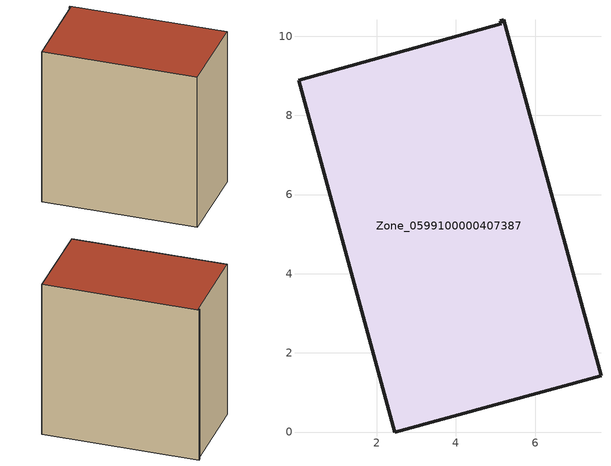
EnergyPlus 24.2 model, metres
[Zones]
Zone_0599100000407387
 floor ground (C_G): 5.14,10.31 5.12,10.39 5.21,10.41 7.67,1.42 2.46,0 0.03,8.89 z0
 wall outside (C_F): 2.46,0 7.67,1.42 5.21,10.41 5.12,10.39 5.14,10.31 0.03,8.89 2.46,0 z0:9.72
 roof outside (C_R): 5.14,10.31 0.03,8.89 2.46,0 7.67,1.42 5.21,10.41 5.12,10.39 z9.72
[BUILDING]
Pand.0599100000407387: North Axis=0; Terrain=City; Loads Convergence Tolerance Value=0.04; Temperature Convergence Tolerance Value=0.4; Solar Distribution=FullExterior; Maximum Number of Warmup Days=25; Minimum Number of Warmup Days=1
[Site:Location]
Rotterdam.The.Hague.AP_ZH_NLD Design_Conditions: Latitude=51.96; Longitude=4.45; Time Zone=1; Elevation=-4.5
[SITE:GROUNDTEMPERATURE:BUILDINGSURFACE]
18, 18, 18, 18, 18, 18, 18, 18, 18, 18, 18, 18
[MATERIAL] Thermal Absorptance=0.9; Solar Absorptance=0.7; Visible Absorptance=0.7
Name | Roughness | Thickness | Conductivity | Density | Specific Heat
G.TI.1992-2005 | MediumSmooth | 0.15 | 0.06 | 540 | 1210
F.TI.1992-2005 | Rough | 0.3 | 0.12 | 1920 | 840
R.TI.1992-2005 | MediumRough | 0.2 | 0.08 | 1500 | 1000
[CONSTRUCTION]
C_G: G.TI.1992-2005
C_F: F.TI.1992-2005
C_R: R.TI.1992-2005
[ZONE]
Zone_0599100000407387: Type=1; Multiplier=1; Ceiling Height=Autocalculate; Volume=Autocalculate; Floor Area=autocalculate; Part of Total Floor Area=Yes
[ZONEINFILTRATION:DESIGNFLOWRATE]
Infil_Zone_0599100000407387: Zone or ZoneList or Space or SpaceList=Zone_0599100000407387; Schedule=AlwaysOn; Design Flow Rate Calculation Method=Flow/Area; Flow Rate per Floor Area=0.0015; Constant Term Coefficient=1; Temperature Term Coefficient=0; Velocity Term Coefficient=0; Velocity Squared Term Coefficient=0
[HVACTEMPLATE:ZONE:IDEALLOADSAIRSYSTEM]
Zone_0599100000407387: Maximum Heating Supply Air Temperature=50; Minimum Cooling Supply Air Temperature=13; Maximum Heating Supply Air Humidity Ratio=0.0156; Minimum Cooling Supply Air Humidity Ratio=0.0077; Heating Limit=NoLimit; Cooling Limit=NoLimit; Dehumidification Control Type=ConstantSensibleHeatRatio; Cooling Sensible Heat Ratio=0.7; Dehumidification Setpoint=60; Humidification Control Type=None; Humidification Setpoint=30; Outdoor Air Method=None; Outdoor Air Flow Rate per Person=0.00944; Outdoor Air Flow Rate per Zone Floor Area=0; Outdoor Air Flow Rate per Zone=0; Demand Controlled Ventilation Type=None; Outdoor Air Economizer Type=NoEconomizer; Heat Recovery Type=None; Sensible Heat Recovery Effectiveness=0.7; Latent Heat Recovery Effectiveness=0.65
[ZONECONTROL:THERMOSTAT]
ThermostatControl_Zone_0599100000407387: Zone or ZoneList=Zone_0599100000407387; Control Type Schedule=DualSetpointControlType; Control 1=Thermostat_Zone_0599100000407387; Temperature Difference Between Cutout And Setpoint=0
[THERMOSTATSETPOINT:DUALSETPOINT]
Thermostat_Zone_0599100000407387: Heating Setpoint Temperature Schedule=HeatingSetpoint_Zone_0599100000407387; Cooling Setpoint Temperature Schedule=CoolingSetpoint_Zone_0599100000407387
[SCHEDULE:COMPACT]
HeatingSetpoint_Zone_0599100000407387: Through: 12/31, For: AllDays, Until: 24:00, 21
CoolingSetpoint_Zone_0599100000407387: Through: 12/31, For: AllDays, Until: 24:00, 24
DualSetpointControlType: Through: 12/31, For: AllDays, Until: 24:00, 4
AlwaysOn: Through: 12/31, For: AllDays, Until: 24:00, 1
